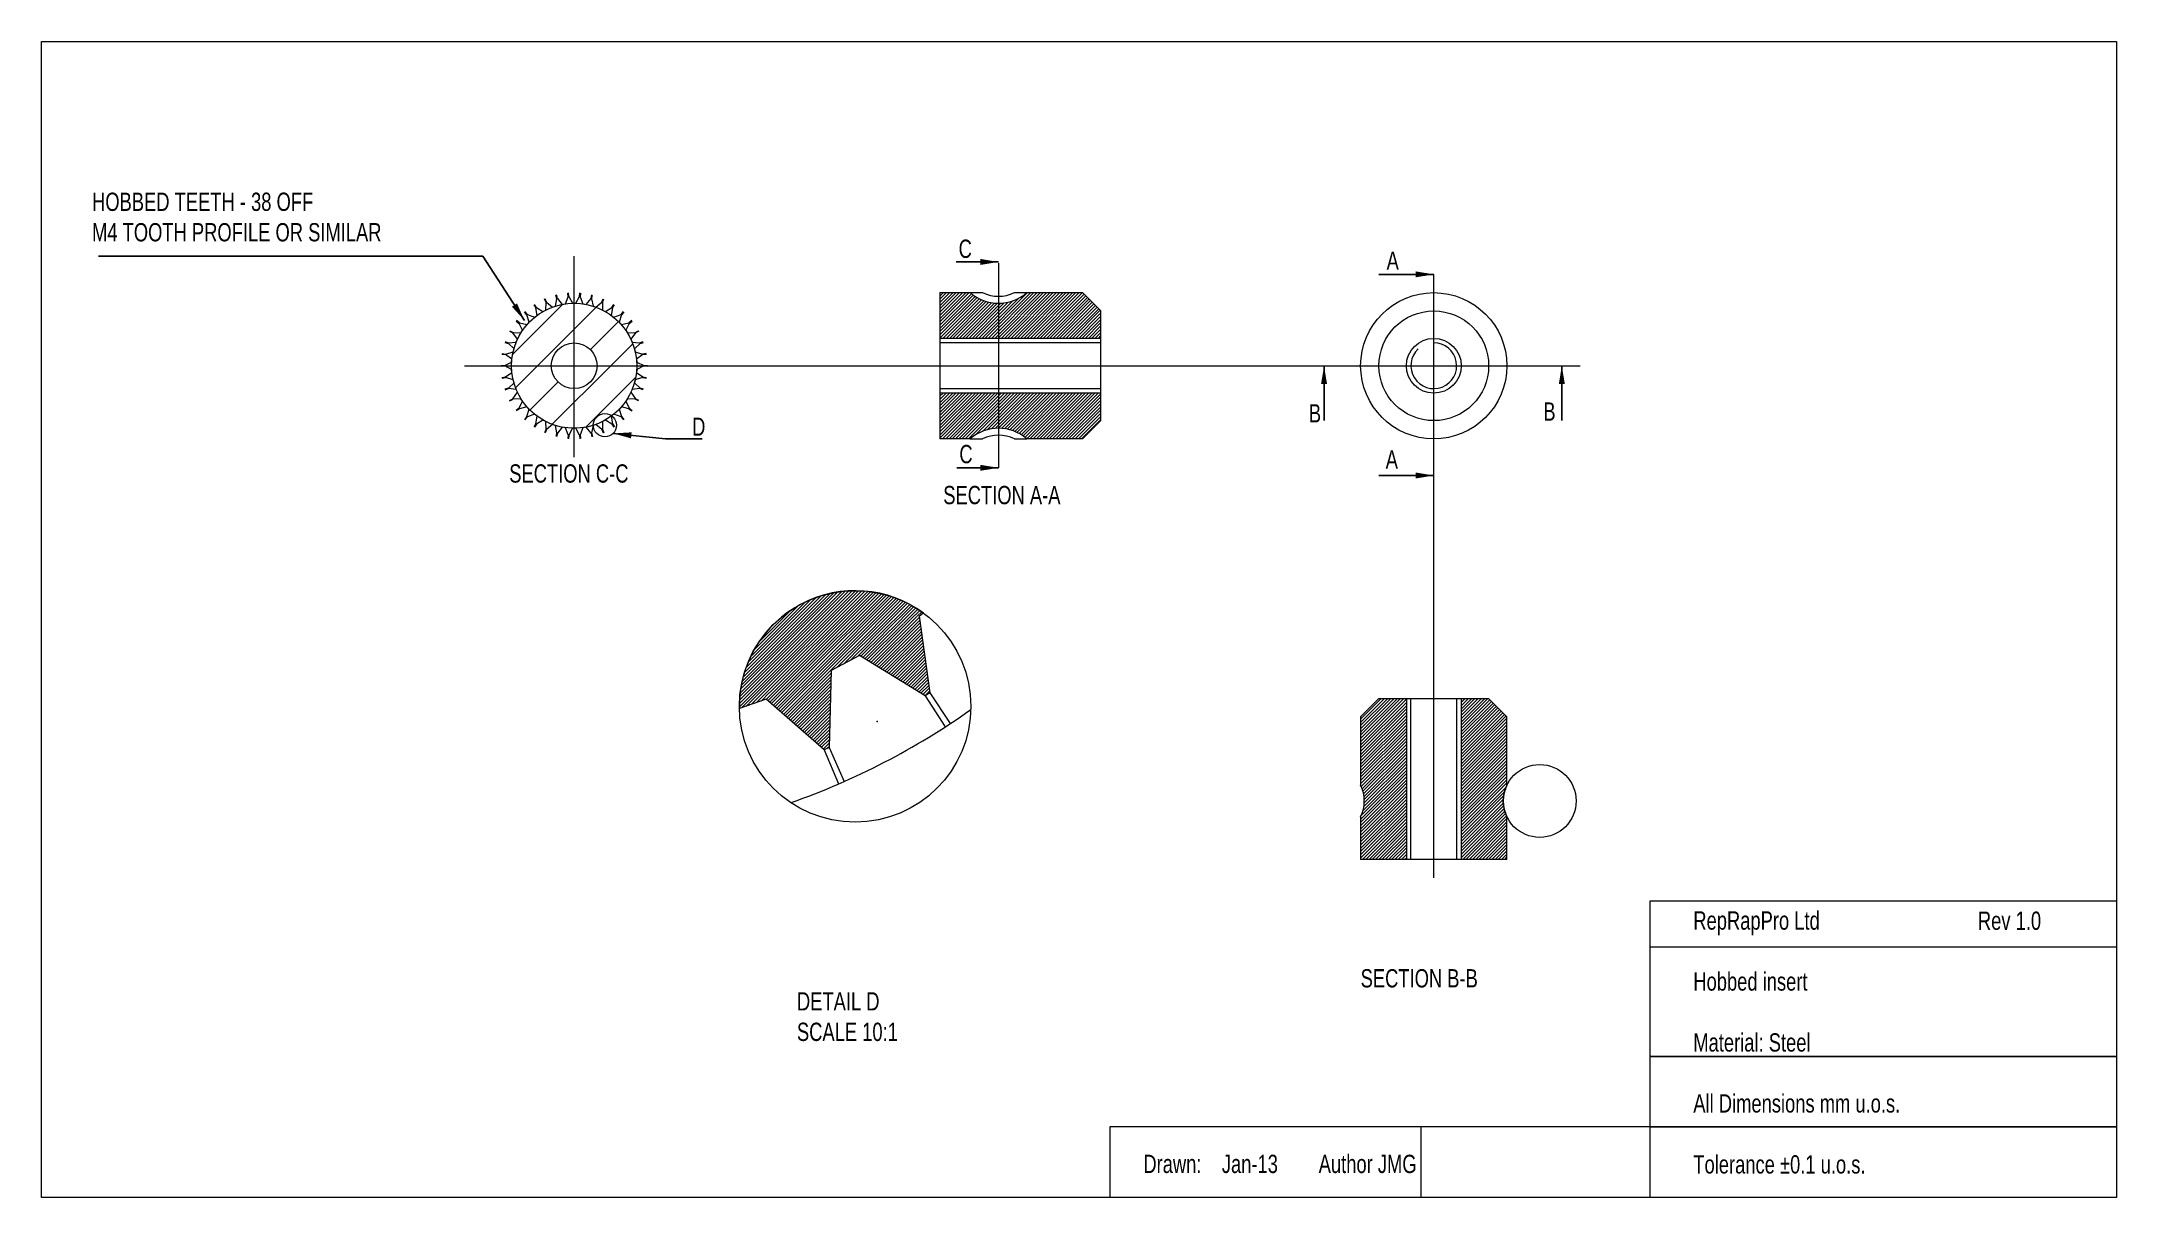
# Model space of a CAD drawing. Header units: millimetres. Extents: x -39 to 74, y -45 to 18.
import ezdxf

# ---------------------------------------------------------------- set-up
doc = ezdxf.new("R2010")
doc.units = ezdxf.units.MM
doc.linetypes.add('CENTERX2', pattern=[101.6, 63.5, -12.7, 12.7, -12.7])
doc.linetypes.add('DASHED', pattern=[19.05, 12.7, -6.35])
doc.layers.get('0').update_dxf_attribs({"linetype": 'CONTINUOUS', "lineweight": 0})
for name, color, linetype, lineweight in [('centreline', 7, 'CENTERX2', 0), ('construction', 8, 'DASHED', 0), ('dimensions', 7, 'CONTINUOUS', 0), ('hatching', 7, 'CONTINUOUS', 0)]:
    doc.layers.add(name, color=color, linetype=linetype, lineweight=lineweight)
doc.styles.get("Standard").update_dxf_attribs({"font": 'txt', "width": 0.75})
doc.dimstyles.get("Standard").update_dxf_attribs({"dimtxt": 1, "dimasz": 1, "dimexe": 0.75, "dimexo": 0.625, "dimtad": 1, "dimtxsty": 'Standard', "dimcen": 2.5, "dimadec": 0, "dimazin": 0, "dimtfac": 1, "dimtmove": 0, "dimatfit": 3, "dimfxl": 1, "dimarcsym": 0})
pattern_1 = [(45, (0, 0), (-0.08838835, 0.08838835), [])]

msp = doc.modelspace()

# ---------------------------------------------------------------- hatches: boundary and pattern name
at = {"layer": 'hatching'}
h = msp.add_hatch(dxfattribs=at)
h.set_pattern_fill('ANSI31', color=256, style=0)
h.set_pattern_definition(pattern_1)
edge = h.paths.add_edge_path()
edge.add_line((10, 4), (11.65, 4))
edge.add_arc((13.2, 5.79), 2.37, 229.0822, 310.9178)
edge.add_line((14.75, 4), (17.8, 4))
edge.add_line((17.8, 4), (18.8, 3))
edge.add_line((18.8, 3), (18.8, 1.5))
edge.add_line((18.8, 1.5), (10, 1.5))
edge.add_line((10, 1.5), (10, 4))
h = msp.add_hatch(dxfattribs=at)
h.set_pattern_fill('ANSI31', color=256, style=0)
h.set_pattern_definition(pattern_1)
edge = h.paths.add_edge_path()
edge.add_line((18.8, -3), (17.8, -4))
edge.add_line((17.8, -4), (14.75, -4))
edge.add_arc((13.2, -5.79), 2.37, 49.0822, 130.9178)
edge.add_line((11.65, -4), (10, -4))
edge.add_line((10, -4), (10, -1.5))
edge.add_line((10, -1.5), (18.8, -1.5))
edge.add_line((18.8, -1.5), (18.8, -3))
h = msp.add_hatch(dxfattribs=at)
h.set_pattern_fill('ANSI31', color=256, style=0)
h.set_pattern_definition(pattern_1)
edge = h.paths.add_edge_path()
edge.add_line((8.87, -13.7), (9.45, -17.89))
edge.add_line((9.45, -17.89), (9.19, -18.05))
edge.add_line((9.19, -18.05), (5.6, -15.84))
edge.add_line((5.6, -15.84), (4.06, -16.67))
edge.add_line((4.06, -16.67), (3.95, -20.87))
edge.add_line((3.95, -20.87), (3.66, -21.01))
edge.add_line((3.66, -21.01), (0.49, -18.24))
edge.add_line((0.49, -18.24), (-0.97, -18.74))
edge.add_arc((5.36, -18.63), 6.33, 53.7847, 181.0232, ccw=False)
edge.add_line((9.09, -13.52), (8.87, -13.7))
h = msp.add_hatch(dxfattribs=at)
h.set_pattern_fill('ANSI31', color=256, style=0)
h.set_pattern_definition(pattern_1)
edge = h.paths.add_edge_path()
edge.add_line((35.5, -18.2), (35.5, -27))
edge.add_line((35.5, -27), (33, -27))
edge.add_line((33, -27), (33, -24.67))
edge.add_arc((31.21, -23.8), 1.99, 334.0844, 25.9156)
edge.add_line((33, -22.93), (33, -19.2))
edge.add_line((33, -19.2), (34, -18.2))
edge.add_line((34, -18.2), (35.5, -18.2))
h = msp.add_hatch(dxfattribs=at)
h.set_pattern_fill('ANSI31', color=256, style=0)
h.set_pattern_definition(pattern_1)
edge = h.paths.add_edge_path()
edge.add_line((38.5, -18.2), (38.5, -27))
edge.add_line((38.5, -27), (41, -27))
edge.add_line((41, -27), (41, -24.67))
edge.add_arc((42.79, -23.8), 1.99, 154.0844, 205.9156, ccw=False)
edge.add_line((41, -22.93), (41, -19.2))
edge.add_line((41, -19.2), (40, -18.2))
edge.add_line((40, -18.2), (38.5, -18.2))

# ---------------------------------------------------------------- linework, layer by layer
for p, q in [((-11.54, 3.47), (-11.62, 3.66)), ((-11.51, 3.48), (-11.59, 3.67)), ((-11.55, 3.05), (-11.54, 3.47)), ((-11.54, 3.47), (-11.51, 3.48)), ((-11.51, 3.48), (-11.19, 3.21)), ((-11.03, 3.26), (-10.95, 3.67)), ((-10.95, 3.67), (-11, 3.87)), ((-10.92, 3.68), (-10.97, 3.88)), ((-10.95, 3.67), (-10.92, 3.68)), ((-10.92, 3.68), (-10.65, 3.36)), ((-10.48, 3.39), (-10.33, 3.78)), ((-10.33, 3.78), (-10.35, 3.98)), ((-10.33, 3.78), (-10.3, 3.79)), ((-10.3, 3.79), (-10.31, 3.99)), ((-10.3, 3.79), (-10.09, 3.42)), ((-10.09, 3.42), (-9.91, 3.42)), ((-9.91, 3.42), (-9.7, 3.79)), ((-9.7, 3.79), (-9.69, 3.99)), ((-9.7, 3.79), (-9.67, 3.78)), ((-9.65, 3.98), (-9.67, 3.78)), ((-9.67, 3.78), (-9.52, 3.39)), ((-9.35, 3.36), (-9.08, 3.68)), ((-9.08, 3.68), (-9.03, 3.88)), ((-9.08, 3.68), (-9.05, 3.67)), ((-9.05, 3.67), (-9, 3.87)), ((-9.05, 3.67), (-8.97, 3.26)), ((-8.81, 3.21), (-8.49, 3.48)), ((-8.49, 3.48), (-8.41, 3.67)), ((-8.49, 3.48), (-8.46, 3.47)), ((-8.46, 3.47), (-8.38, 3.66)), ((-8.46, 3.47), (-8.45, 3.05)), ((10, 4), (11.65, 4)), ((11.65, 4), (12.33, 4)), ((14.07, 4), (14.75, 4)), ((14.75, 4), (17.8, 4)), ((17.8, 4), (18.8, 3)), ((38, 4), (38, 4)), ((-13.17, 2.44), (-13.01, 2.32)), ((-12.99, 2.34), (-13.15, 2.47)), ((-13.01, 2.32), (-12.99, 2.34)), ((-12.82, 1.94), (-13.01, 2.32)), ((-12.99, 2.34), (-12.58, 2.25)), ((-12.58, 2.78), (-12.72, 2.93)), ((-12.7, 2.96), (-12.56, 2.8)), ((-12.58, 2.78), (-12.56, 2.8)), ((-12.46, 2.38), (-12.58, 2.78)), ((-12.58, 2.25), (-12.46, 2.38)), ((-12.56, 2.8), (-12.17, 2.65)), ((-12.2, 3.34), (-12.09, 3.17)), ((-12.06, 3.19), (-12.17, 3.36)), ((-12.17, 2.65), (-12.03, 2.75)), ((-12.09, 3.17), (-12.06, 3.19)), ((-12.03, 2.75), (-12.09, 3.17)), ((-12.06, 3.19), (-11.71, 2.97)), ((-11.71, 2.97), (-11.55, 3.05)), ((-11.19, 3.21), (-11.03, 3.26)), ((-10.65, 3.36), (-10.48, 3.39)), ((-9.52, 3.39), (-9.35, 3.36)), ((-8.97, 3.26), (-8.81, 3.21)), ((-8.45, 3.05), (-8.29, 2.97)), ((-8.29, 2.97), (-7.94, 3.19)), ((-7.91, 3.17), (-7.97, 2.75)), ((-7.97, 2.75), (-7.83, 2.65)), ((-7.94, 3.19), (-7.83, 3.36)), ((-7.94, 3.19), (-7.91, 3.17)), ((-7.91, 3.17), (-7.8, 3.34)), ((-7.83, 2.65), (-7.44, 2.8)), ((-7.42, 2.78), (-7.54, 2.38)), ((-7.54, 2.38), (-7.42, 2.25)), ((-7.44, 2.8), (-7.3, 2.96)), ((-7.44, 2.8), (-7.42, 2.78)), ((-7.28, 2.93), (-7.42, 2.78)), ((-7.42, 2.25), (-7.01, 2.34)), ((-6.99, 2.32), (-7.18, 1.94)), ((-6.85, 2.47), (-7.01, 2.34)), ((-7.01, 2.34), (-6.99, 2.32)), ((-6.99, 2.32), (-6.83, 2.44)), ((-13.79, 1.28), (-13.6, 1.22)), ((-13.78, 1.32), (-13.59, 1.25)), ((-13.6, 1.22), (-13.59, 1.25)), ((-13.29, 0.93), (-13.6, 1.22)), ((-13.59, 1.25), (-13.17, 1.29)), ((-13.53, 1.89), (-13.35, 1.8)), ((-13.51, 1.92), (-13.33, 1.82)), ((-13.35, 1.8), (-13.33, 1.82)), ((-13.1, 1.45), (-13.35, 1.8)), ((-13.33, 1.82), (-12.91, 1.8)), ((-13.17, 1.29), (-13.1, 1.45)), ((-12.91, 1.8), (-12.82, 1.94)), ((-7.18, 1.94), (-7.09, 1.8)), ((-7.09, 1.8), (-6.67, 1.82)), ((-6.65, 1.8), (-6.9, 1.45)), ((-6.9, 1.45), (-6.83, 1.29)), ((-6.83, 1.29), (-6.42, 1.25)), ((-6.4, 1.22), (-6.71, 0.93)), ((-6.67, 1.82), (-6.49, 1.92)), ((-6.67, 1.82), (-6.65, 1.8)), ((-6.47, 1.89), (-6.65, 1.8)), ((-6.42, 1.25), (-6.4, 1.22)), ((-6.42, 1.25), (-6.22, 1.32)), ((-6.4, 1.22), (-6.21, 1.28)), ((18.8, 1.5), (10, 1.5)), ((18.8, 1.25), (10, 1.25)), ((-14, 0.02), (-13.8, 0.01)), ((-13.95, 0.64), (-13.75, 0.61)), ((-13.94, 0.68), (-13.74, 0.64)), ((-13.8, 0.01), (-13.42, 0.2)), ((-13.8, 0), (-13.8, 0.01)), ((-13.8, -0.01), (-13.8, 0)), ((-13.75, 0.61), (-13.74, 0.64)), ((-13.4, 0.37), (-13.75, 0.61)), ((-13.74, 0.64), (-13.34, 0.76)), ((-13.42, 0.2), (-13.4, 0.37)), ((-13.34, 0.76), (-13.29, 0.93)), ((-6.71, 0.93), (-6.66, 0.76)), ((-6.66, 0.76), (-6.26, 0.64)), ((-6.25, 0.61), (-6.6, 0.37)), ((-6.6, 0.37), (-6.58, 0.2)), ((-6.58, 0.2), (-6.2, 0.01)), ((-6.06, 0.68), (-6.26, 0.64)), ((-6.26, 0.64), (-6.25, 0.61)), ((-6.25, 0.61), (-6.05, 0.64)), ((-6.2, 0.01), (-6, 0.02)), ((-6.2, 0.01), (-6.2, 0)), ((-6.2, 0), (-6.2, -0.01)), ((-14, -0.02), (-13.8, -0.01)), ((-13.95, -0.64), (-13.75, -0.61)), ((-13.94, -0.68), (-13.74, -0.64)), ((-13.42, -0.2), (-13.8, -0.01)), ((-13.75, -0.61), (-13.4, -0.37)), ((-13.74, -0.64), (-13.75, -0.61)), ((-13.34, -0.76), (-13.74, -0.64)), ((-13.6, -1.22), (-13.29, -0.93)), ((-13.4, -0.37), (-13.42, -0.2)), ((-13.29, -0.93), (-13.34, -0.76)), ((-6.66, -0.76), (-6.71, -0.93)), ((-6.71, -0.93), (-6.4, -1.22)), ((-6.26, -0.64), (-6.66, -0.76)), ((-6.58, -0.2), (-6.6, -0.37)), ((-6.6, -0.37), (-6.25, -0.61)), ((-6.2, -0.01), (-6.58, -0.2)), ((-6.25, -0.61), (-6.26, -0.64)), ((-6.26, -0.64), (-6.06, -0.68)), ((-6.25, -0.61), (-6.05, -0.64)), ((-6.2, -0.01), (-6, -0.02)), ((-13.6, -1.22), (-13.79, -1.28)), ((-13.78, -1.32), (-13.59, -1.25)), ((-13.59, -1.25), (-13.6, -1.22)), ((-13.17, -1.29), (-13.59, -1.25)), ((-13.53, -1.89), (-13.35, -1.8)), ((-13.51, -1.92), (-13.33, -1.82)), ((-13.35, -1.8), (-13.1, -1.45)), ((-13.33, -1.82), (-13.35, -1.8)), ((-12.91, -1.8), (-13.33, -1.82)), ((-13.1, -1.45), (-13.17, -1.29)), ((-13.01, -2.32), (-12.82, -1.94)), ((-12.58, -2.25), (-12.99, -2.35)), ((-12.82, -1.94), (-12.91, -1.8)), ((-12.46, -2.38), (-12.58, -2.25)), ((-7.42, -2.25), (-7.54, -2.38)), ((-7.01, -2.35), (-7.42, -2.25)), ((-7.09, -1.8), (-7.18, -1.94)), ((-7.18, -1.94), (-6.99, -2.32)), ((-6.67, -1.82), (-7.09, -1.8)), ((-6.83, -1.29), (-6.9, -1.45)), ((-6.9, -1.45), (-6.65, -1.8)), ((-6.42, -1.25), (-6.83, -1.29)), ((-6.65, -1.8), (-6.67, -1.82)), ((-6.49, -1.92), (-6.67, -1.82)), ((-6.47, -1.89), (-6.65, -1.8)), ((-6.4, -1.22), (-6.42, -1.25)), ((-6.22, -1.32), (-6.42, -1.25)), ((-6.21, -1.28), (-6.4, -1.22)), ((10, -1.25), (18.8, -1.25)), ((18.8, -1.5), (10, -1.5)), ((-13.01, -2.32), (-13.17, -2.44)), ((-12.99, -2.35), (-13.15, -2.47)), ((-12.99, -2.35), (-13.01, -2.32)), ((-12.58, -2.78), (-12.72, -2.93)), ((-12.56, -2.8), (-12.7, -2.96)), ((-12.58, -2.78), (-12.46, -2.38)), ((-12.56, -2.8), (-12.58, -2.78)), ((-12.17, -2.65), (-12.56, -2.8)), ((-12.09, -3.17), (-12.2, -3.34)), ((-12.03, -2.75), (-12.17, -2.65)), ((-12.06, -3.19), (-12.17, -3.36)), ((-12.09, -3.17), (-12.03, -2.75)), ((-12.06, -3.19), (-12.09, -3.17)), ((-11.71, -2.97), (-12.06, -3.19)), ((-11.55, -3.05), (-11.71, -2.97)), ((-11.54, -3.47), (-11.55, -3.05)), ((-11.19, -3.21), (-11.51, -3.48)), ((-11.03, -3.26), (-11.19, -3.21)), ((-10.95, -3.67), (-11.03, -3.26)), ((-10.65, -3.36), (-10.92, -3.68)), ((-10.48, -3.39), (-10.65, -3.36)), ((-10.33, -3.78), (-10.48, -3.39)), ((-9.52, -3.39), (-9.67, -3.78)), ((-9.35, -3.36), (-9.52, -3.39)), ((-9.08, -3.68), (-9.35, -3.36)), ((-8.97, -3.26), (-9.05, -3.67)), ((-8.81, -3.21), (-8.97, -3.26)), ((-8.49, -3.48), (-8.81, -3.21)), ((-8.45, -3.05), (-8.46, -3.47)), ((-8.29, -2.97), (-8.45, -3.05)), ((-7.94, -3.19), (-8.29, -2.97)), ((-7.83, -2.65), (-7.97, -2.75)), ((-7.97, -2.75), (-7.91, -3.17)), ((-7.91, -3.17), (-7.94, -3.19)), ((-7.94, -3.19), (-7.83, -3.36)), ((-7.91, -3.17), (-7.8, -3.34)), ((-7.44, -2.8), (-7.83, -2.65)), ((-7.54, -2.38), (-7.42, -2.78)), ((-7.42, -2.78), (-7.44, -2.8)), ((-7.44, -2.8), (-7.3, -2.96)), ((-7.42, -2.78), (-7.28, -2.93)), ((-6.99, -2.32), (-7.01, -2.35)), ((-7.01, -2.35), (-6.85, -2.47)), ((-6.99, -2.32), (-6.83, -2.44)), ((18.8, -3), (17.8, -4)), ((-11.54, -3.47), (-11.62, -3.66)), ((-11.51, -3.48), (-11.59, -3.67)), ((-11.51, -3.48), (-11.54, -3.47)), ((-10.95, -3.67), (-11, -3.87)), ((-10.92, -3.68), (-10.97, -3.88)), ((-10.92, -3.68), (-10.95, -3.67)), ((-10.33, -3.78), (-10.35, -3.98)), ((-10.3, -3.79), (-10.33, -3.78)), ((-10.3, -3.79), (-10.31, -3.99)), ((-10.09, -3.42), (-10.3, -3.79)), ((-9.91, -3.42), (-10.09, -3.42)), ((-9.7, -3.79), (-9.91, -3.42)), ((-9.67, -3.78), (-9.7, -3.79)), ((-9.7, -3.79), (-9.69, -3.99)), ((-9.67, -3.78), (-9.65, -3.98)), ((-9.05, -3.67), (-9.08, -3.68)), ((-9.08, -3.68), (-9.03, -3.88)), ((-9.05, -3.67), (-9, -3.87)), ((-8.46, -3.47), (-8.49, -3.48)), ((-8.49, -3.48), (-8.41, -3.67)), ((-8.46, -3.47), (-8.38, -3.66)), ((11.65, -4), (10, -4)), ((11.65, -4), (12.33, -4)), ((14.07, -4), (14.75, -4)), ((17.8, -4), (14.75, -4)), ((8.87, -13.7), (9.09, -13.52)), ((8.87, -13.7), (9.45, -17.89)), ((5.6, -15.84), (4.06, -16.67)), ((9.19, -18.05), (5.6, -15.84)), ((4.06, -16.67), (3.95, -20.87)), ((9.45, -17.89), (9.19, -18.05)), ((9.19, -18.05), (10.28, -19.75)), ((9.45, -17.89), (10.55, -19.57)), ((0.49, -18.24), (-0.97, -18.74)), ((3.66, -21.01), (0.49, -18.24)), ((34, -18.2), (33, -19.2)), ((33, -19.2), (33, -22.93)), ((35.5, -18.2), (35.5, -27)), ((35.75, -27), (35.75, -18.2)), ((38.25, -18.2), (38.25, -27)), ((38.5, -18.2), (38.5, -27)), ((41, -19.2), (40, -18.2)), ((41, -22.93), (41, -19.2)), ((3.95, -20.87), (3.66, -21.01)), ((3.66, -21.01), (4.46, -22.87)), ((3.95, -20.87), (4.77, -22.73)), ((33, -24.67), (33, -27)), ((41, -27), (41, -24.67)), ((48.83, -41.63), (48.83, -37.77)), ((74.33, -37.77), (74.33, -41.63)), ((74.33, -41.63), (48.83, -41.63)), ((48.83, -41.63), (74.33, -41.63)), ((48.83, -45.49), (48.83, -41.63)), ((74.33, -41.63), (74.33, -45.49)), ((74.33, -45.49), (48.83, -45.49))]:
    msp.add_line(p, q)
at = {"linetype": 'CONTINUOUS', "lineweight": 0}
msp.add_line((74.33, -41.63), (48.83, -41.63), dxfattribs=at)
for centre, radius in [((37, 0), 4), ((37, 0), 3), ((37, 0), 1.5), ((-8.32, -3.25), 0.633), ((5.36, -18.63), 6.33)]:
    msp.add_circle(centre, radius)
for centre, radius, start, end in [((-10, 0), 4, 90, 90), ((13.2, 5.79), 2.37, 229.0822, 310.9178), ((13.2, 5.8), 2, 244.1458, 295.8542), ((37, 0), 1.25, 132.5691, 90), ((13.2, -5.79), 2.37, 49.0822, 130.9178), ((13.2, -5.8), 2, 64.1562, 115.8438), ((-11.45, 13.83), 40, 289.4294, 305.3377), ((31.21, -23.8), 1.99, 334.0844, 25.9156), ((42.79, -23.8), 1.99, 154.0844, 205.9156)]:
    msp.add_arc(centre, radius, start, end)
msp.add_point((6.57, -19.46))
at = {"layer": 'centreline'}
for p, q in [((-10, -5), (-10, 6)), ((37, -28), (37, 5)), ((-16, 0), (45, 0)), ((48.83, -37.77), (74.33, -37.77))]:
    msp.add_line(p, q, dxfattribs=at)
at = {"layer": 'construction'}
msp.add_line((13.2, 5.62), (13.2, -5.58), dxfattribs=at)
msp.add_circle((42.79, -23.8), 1.99, dxfattribs=at)
at = {"layer": 'dimensions'}
for p, q in [((-39.12, -45.49), (-39.12, 17.74)), ((-39.12, 17.74), (74.33, 17.74)), ((74.33, 17.74), (74.33, -45.49)), ((10, 4), (10, 1.5)), ((18.8, 1.5), (18.8, 3)), ((10, 1.5), (10, -1.5)), ((18.8, -1.5), (18.8, 1.5)), ((10, -1.5), (10, -4)), ((18.8, -3), (18.8, -1.5)), ((34, -18.2), (35.5, -18.2)), ((35.5, -18.2), (38.5, -18.2)), ((38.5, -18.2), (40, -18.2)), ((35.5, -27), (33, -27)), ((38.5, -27), (35.5, -27)), ((41, -27), (38.5, -27)), ((48.83, -41.63), (19.29, -41.63)), ((19.29, -41.63), (19.29, -45.49)), ((36.29, -41.63), (36.29, -45.49)), ((74.33, -45.49), (-39.12, -45.49))]:
    msp.add_line(p, q, dxfattribs=at)
at = {"layer": 'dimensions', "linetype": 'CONTINUOUS', "lineweight": 0}
for p, q in [((48.83, -29.27), (74.33, -29.27)), ((48.83, -37.77), (48.83, -29.27)), ((74.33, -29.27), (74.33, -37.77)), ((48.83, -31.77), (74.33, -31.77)), ((74.33, -37.77), (48.83, -37.77))]:
    msp.add_line(p, q, dxfattribs=at)
at = {"layer": 'hatching'}
for p, q in [((-13.36, 0.64), (-10.64, 3.36)), ((-12, 0), (-8.8, 3.2)), ((-9.12, 0.88), (-7.58, 2.42)), ((-8, 0), (-6.8, 1.2)), ((-13.2, -1.2), (-12, 0)), ((-12.42, -2.42), (-10.88, -0.88)), ((-11.2, -3.2), (-8, 0)), ((-9.36, -3.36), (-6.64, -0.64))]:
    msp.add_line(p, q, dxfattribs=at)
for radius in [3.42, 1.25]:
    msp.add_circle((-10, 0), radius, dxfattribs=at)
msp.add_arc((5.36, -18.63), 6.33, 53.7847, 181.0232, dxfattribs=at)

# ---------------------------------------------------------------- texts
at = {"insert": (51.19, -29.84), "char_height": 1, "width": 200, "attachment_point": 1}
msp.add_mtext('RepRapPro Ltd\\P\\PHobbed insert\\P\\PMaterial: Steel\\P\\PAll Dimensions mm u.o.s.\\P\\PTolerance %%p0.1 u.o.s.', dxfattribs=at)
at = {"layer": 'dimensions', "char_height": 1, "width": 100, "attachment_point": 1}
for s, insert in [('HOBBED TEETH - 38 OFF\\PM4 TOOTH PROFILE OR SIMILAR', (-36.36, 9.47)), ('C', (11.02, 6.9)), ('A', (34.42, 6.25)), ('B', (30.17, -2.1)), ('B', (42.99, -2)), ('D', (-3.55, -2.83)), ('C', (11.06, -4.33)), ('SECTION C-C', (-13.55, -5.39)), ('A', (34.37, -4.62)), ('SECTION A-A', (10.18, -6.57)), ('Rev 1.0', (66.75, -29.85)), ('SECTION B-B', (33, -33)), ('DETAIL D\\PSCALE 10:1', (2.18, -34.26)), ('Drawn:    Jan-13        Author JMG', (21.12, -43.15))]:
    msp.add_mtext(s, dxfattribs=dict(at, insert=insert))

# ---------------------------------------------------------------- leaders
at = {"layer": 'dimensions'}
for points in [[(-12.72, 2.48), (-15, 6), (-36, 6)], [(13.2, 5.68), (10.89, 5.68)], [(37, 5), (34, 5)], [(31, 0), (31, -3)], [(44, 0), (44, -3)], [(-7.87, -3.7), (-5, -4), (-3, -4)], [(13.2, -5.58), (10.93, -5.58)], [(37, -6), (34, -6)]]:
    msp.add_leader(points, dimstyle='Standard', dxfattribs=at)

doc.saveas('drawing.dxf')
